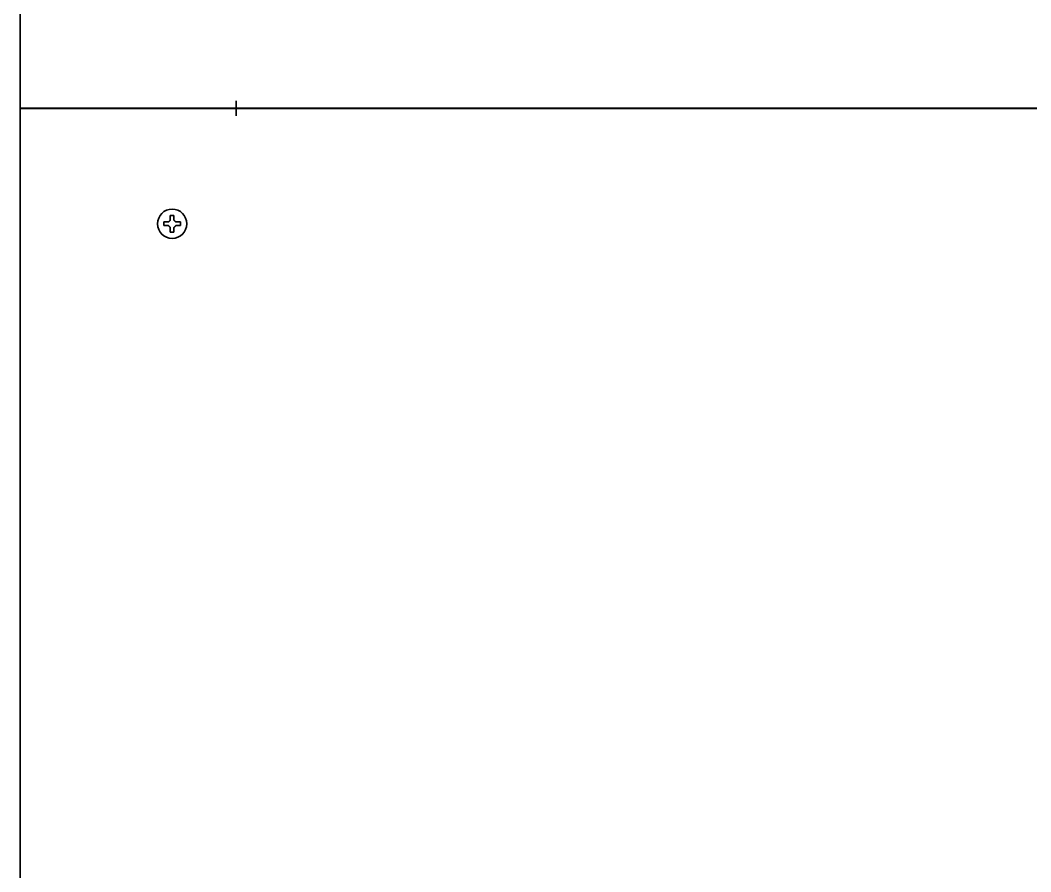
# Model space of a CAD drawing. Header units: inches. Extents: x 885 to 6823, y 710 to 5493.
# Drawn here: x 2614.3 to 2890.3, y 1017 to 1249.5 of the extents above; entities that cross this region are included whole.
import ezdxf

# ---------------------------------------------------------------- set-up
doc = ezdxf.new("R2010")
doc.units = ezdxf.units.IN
doc.layers.add('1', color=7, linetype='Continuous', true_color=0xffffff)

msp = doc.modelspace()

# ---------------------------------------------------------------- linework, layer by layer
at = {"layer": '1', "color": 7, "linetype": 'Continuous', "lineweight": 35}
for p, q in [((2614.28, 1789.21), (2614.28, 1225.41)), ((2673.26, 1225.41), (2673.26, 1227.41)), ((2673.26, 1227.41), (2673.28, 1227.41)), ((2673.28, 1225.41), (2673.28, 1227.41)), ((2614.28, 1225.41), (2616.28, 1225.41)), ((2616.28, 1225.37), (2614.28, 1225.37)), ((2614.28, 1225.37), (2614.28, 890.21)), ((2615.78, 1225.38), (2615.78, 1225.42)), ((2615.78, 1225.38), (2615.78, 1225.42)), ((2616.28, 1225.41), (2673.26, 1225.41)), ((2616.28, 1225.37), (2673.26, 1225.37)), ((2671.78, 1225.37), (2671.78, 1225.41)), ((2671.78, 1225.37), (2671.78, 1225.41)), ((2673.26, 1223.37), (2673.26, 1225.37)), ((2673.26, 1223.37), (2673.28, 1223.37)), ((3208.28, 1225.41), (2673.28, 1225.41)), ((2673.28, 1225.41), (2673.28, 1225.37)), ((2673.28, 1225.37), (3208.28, 1225.37)), ((2673.28, 1225.37), (2673.28, 1223.37)), ((2653.48, 1193.87), (2653.48, 1194.37)), ((2653.48, 1193.37), (2653.48, 1193.87)), ((2658.08, 1194.37), (2658.08, 1193.87)), ((2658.08, 1193.87), (2658.08, 1193.37))]:
    msp.add_line(p, q, dxfattribs=at)
msp.add_circle((2655.78, 1193.87), 4, dxfattribs=at)
for points in [[(2655.28, 1196.17), (2655.45, 1196.17), (2655.78, 1196.17), (2656.11, 1196.17), (2656.28, 1196.17)], [(2655.28, 1194.87), (2655.28, 1194.93), (2655.28, 1195.03), (2655.28, 1195.2), (2655.28, 1195.35), (2655.28, 1195.51), (2655.28, 1195.66), (2655.28, 1195.82), (2655.28, 1195.98), (2655.28, 1196.11), (2655.28, 1196.17)], [(2654.78, 1193.37), (2654.73, 1193.37), (2654.62, 1193.37), (2654.46, 1193.37), (2654.3, 1193.37), (2654.14, 1193.37), (2653.99, 1193.37), (2653.83, 1193.37), (2653.67, 1193.37), (2653.54, 1193.37), (2653.48, 1193.37)], [(2654.78, 1194.37), (2654.8, 1194.4), (2654.85, 1194.44), (2654.92, 1194.51), (2654.99, 1194.59), (2655.07, 1194.66), (2655.14, 1194.73), (2655.21, 1194.8), (2655.26, 1194.85), (2655.28, 1194.87)], [(2655.28, 1192.87), (2655.25, 1192.9), (2655.2, 1192.95), (2655.13, 1193.02), (2655.06, 1193.09), (2654.99, 1193.16), (2654.92, 1193.23), (2654.85, 1193.3), (2654.8, 1193.35), (2654.78, 1193.37)], [(2656.28, 1194.87), (2656.31, 1194.85), (2656.36, 1194.79), (2656.43, 1194.72), (2656.5, 1194.65), (2656.57, 1194.58), (2656.64, 1194.51), (2656.71, 1194.44), (2656.76, 1194.4), (2656.78, 1194.37)], [(2656.78, 1193.37), (2656.76, 1193.35), (2656.71, 1193.3), (2656.64, 1193.23), (2656.57, 1193.16), (2656.49, 1193.09), (2656.42, 1193.02), (2656.35, 1192.94), (2656.3, 1192.9), (2656.28, 1192.87)], [(2656.28, 1192.87), (2656.28, 1192.82), (2656.28, 1192.71), (2656.28, 1192.55), (2656.28, 1192.39), (2656.28, 1192.23), (2656.28, 1192.08), (2656.28, 1191.93), (2656.28, 1191.76), (2656.28, 1191.64), (2656.28, 1191.57)], [(2656.78, 1194.37), (2656.83, 1194.37), (2656.94, 1194.37), (2657.1, 1194.37), (2657.26, 1194.37), (2657.42, 1194.37), (2657.57, 1194.37), (2657.73, 1194.37), (2657.89, 1194.37), (2658.02, 1194.37), (2658.08, 1194.37)], [(2656.28, 1191.57), (2656.11, 1191.57), (2655.78, 1191.57), (2655.45, 1191.57), (2655.28, 1191.57)]]:
    msp.add_open_spline(points, degree=3, dxfattribs=at)
for points in [[(2656.28, 1196.17), (2656.28, 1195.97), (2656.28, 1195.76), (2656.28, 1195.43), (2656.28, 1195.32), (2656.28, 1195.1), (2656.28, 1194.99), (2656.28, 1194.87)], [(2653.48, 1194.37), (2653.68, 1194.37), (2653.89, 1194.37), (2654.22, 1194.37), (2654.33, 1194.37), (2654.55, 1194.37), (2654.67, 1194.37), (2654.78, 1194.37)], [(2655.28, 1191.57), (2655.28, 1191.77), (2655.28, 1191.98), (2655.28, 1192.31), (2655.28, 1192.42), (2655.28, 1192.64), (2655.28, 1192.76), (2655.28, 1192.87)], [(2658.08, 1193.37), (2657.88, 1193.37), (2657.67, 1193.37), (2657.34, 1193.37), (2657.23, 1193.37), (2657.01, 1193.37), (2656.9, 1193.37), (2656.78, 1193.37)]]:
    msp.add_open_spline(points, degree=3, knots=[0, 0, 0, 0, 0.5, 0.5, 0.75, 0.75, 1, 1, 1, 1], dxfattribs=at)

doc.saveas('drawing.dxf')
